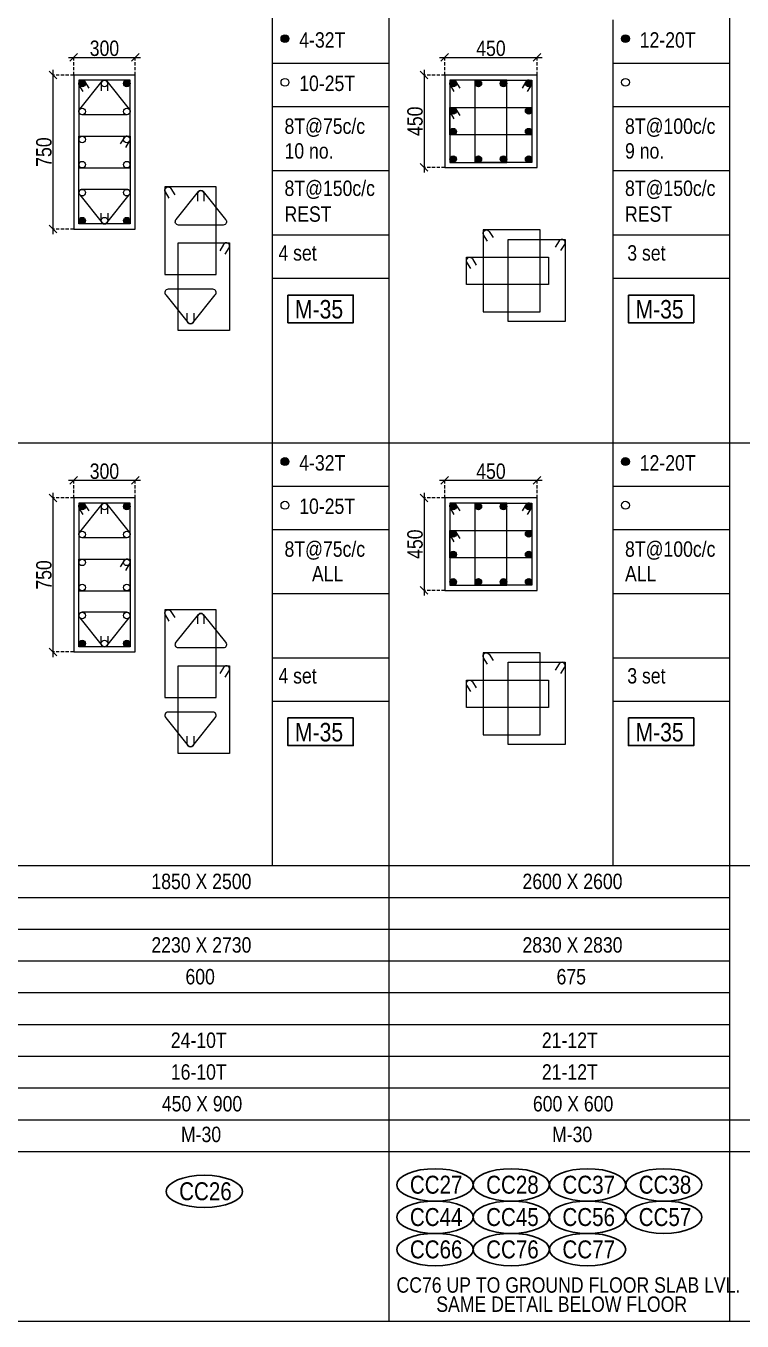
# Model space of a CAD drawing. Header units: millimetres. Extents: x 1112055 to 3390982, y -148532 to 766891.
# Drawn here: x 2626585 to 2640546, y 574628 to 599864 of the extents above; entities that cross this region are included whole.
import ezdxf
from ezdxf.enums import TextEntityAlignment as Align

# ---------------------------------------------------------------- set-up
doc = ezdxf.new("R2010")
doc.units = ezdxf.units.MM
doc.header["$PDMODE"] = 35
doc.header["$PDSIZE"] = -25
doc.linetypes.add('DASHED2', pattern=[0.375, 0.25, -0.125])
doc.linetypes.add('Hidden', pattern=[9.525, 6.35, -3.175])
for name, color, linetype, lineweight in [('B COL. SIZE DIM', 220, 'Continuous', 25), ('B COLSCH', 204, 'Continuous', 20), ('B COLUMN', 1, 'Hidden', 9), ('B STEEL', 34, 'Continuous', 15)]:
    doc.layers.add(name, color=color, linetype=linetype, lineweight=lineweight)
doc.layers.add('B TEXT', color=7, linetype='Continuous')
doc.styles.add('dim inside', font='romans.shx', dxfattribs={"width": 0.8, "height": 125})
doc.styles.add('SWINC', font='swissc.ttf')
doc.dimstyles.new('dim inside', dxfattribs={"dimtxt": 125, "dimasz": 100, "dimexe": 0, "dimexo": 0, "dimgap": 10, "dimtad": 0, "dimdec": 0, "dimzin": 0, "dimdsep": 46, "dimtxsty": 'dim inside', "dimblk": 'SMALL', "dimcen": 0.09, "dimadec": 0, "dimazin": 0, "dimtfac": 1, "dimtdec": 0, "dimtofl": 0, "dimtmove": 0, "dimatfit": 3, "dimfxl": 1, "dimtolj": 1, "dimtzin": 0, "dimarcsym": 2})

# ---------------------------------------------------------------- blocks, each defined once
blk = doc.blocks.new('_Oblique')
at = {"color": 0, "linetype": 'ByBlock', "lineweight": -2}
blk.add_line((-0.5, -0.5), (0.5, 0.5), dxfattribs=at)
blk = doc.blocks.new('*D5329')
at = {"layer": 'B COL. SIZE DIM', "color": 250, "lineweight": 9, "ltscale": 250, "transparency": 16777216}
blk.add_line((2627416, 591011), (2628816, 591011), dxfattribs=at)
at = {"layer": 'B COL. SIZE DIM', "color": 250, "linetype": 'DASHED2', "lineweight": 9, "ltscale": 250, "transparency": 16777216}
for p, q in [((2627516, 590666), (2627516, 591011)), ((2628716, 590666), (2628716, 591011))]:
    blk.add_line(p, q, dxfattribs=at)
at = {"layer": 'Defpoints', "color": 0, "lineweight": 40, "transparency": 16777216}
for p in [(2628716, 591011), (2627516, 590666), (2628716, 590666)]:
    blk.add_point(p, dxfattribs=at)
at = {"layer": 'B COL. SIZE DIM', "color": 250, "lineweight": 9, "transparency": 16777216, "xscale": 150, "yscale": 150, "zscale": 150, "rotation": 180}
blk.add_blockref('_Oblique', (2627516, 591011), dxfattribs=at)
at = {"layer": 'B COL. SIZE DIM', "color": 250, "lineweight": 9, "transparency": 16777216, "xscale": 150, "yscale": 150, "zscale": 150}
blk.add_blockref('_Oblique', (2628716, 591011), dxfattribs=at)
at = {"layer": 'B COL. SIZE DIM', "color": 6, "transparency": 16777216, "insert": (2628116, 591186), "char_height": 300, "attachment_point": 5, "style": 'SWINC'}
blk.add_mtext('\\A1;300', dxfattribs=at)
blk = doc.blocks.new('*D5330')
at = {"layer": 'B COL. SIZE DIM', "color": 250, "lineweight": 9, "ltscale": 250, "transparency": 16777216}
blk.add_line((2627112, 590766), (2627112, 587566), dxfattribs=at)
at = {"layer": 'B COL. SIZE DIM', "color": 250, "linetype": 'DASHED2', "lineweight": 9, "ltscale": 250, "transparency": 16777216}
for p, q in [((2627516, 590666), (2627112, 590666)), ((2627516, 587666), (2627112, 587666))]:
    blk.add_line(p, q, dxfattribs=at)
at = {"layer": 'Defpoints', "color": 0, "lineweight": 40, "transparency": 16777216}
for p in [(2627516, 590666), (2627112, 587666), (2627516, 587666)]:
    blk.add_point(p, dxfattribs=at)
at = {"layer": 'B COL. SIZE DIM', "color": 250, "lineweight": 9, "transparency": 16777216, "xscale": 150, "yscale": 150, "zscale": 150}
for p, rotation in [((2627112, 590666), 90), ((2627112, 587666), 270)]:
    blk.add_blockref('_Oblique', p, dxfattribs=dict(at, rotation=rotation))
at = {"layer": 'B COL. SIZE DIM', "color": 6, "transparency": 16777216, "insert": (2626937, 589166), "char_height": 300, "attachment_point": 5, "rotation": 90, "style": 'SWINC'}
blk.add_mtext('\\A1;750', dxfattribs=at)
blk = doc.blocks.new('*D5331')
at = {"layer": 'B COL. SIZE DIM', "color": 250, "lineweight": 9, "ltscale": 250, "transparency": 16777216}
blk.add_line((2627416, 599251), (2628816, 599251), dxfattribs=at)
at = {"layer": 'B COL. SIZE DIM', "color": 250, "linetype": 'DASHED2', "lineweight": 9, "ltscale": 250, "transparency": 16777216}
for p, q in [((2627516, 598906), (2627516, 599251)), ((2628716, 598906), (2628716, 599251))]:
    blk.add_line(p, q, dxfattribs=at)
at = {"layer": 'Defpoints', "color": 0, "lineweight": 40, "transparency": 16777216}
for p in [(2628716, 599251), (2627516, 598906), (2628716, 598906)]:
    blk.add_point(p, dxfattribs=at)
at = {"layer": 'B COL. SIZE DIM', "color": 250, "lineweight": 9, "transparency": 16777216, "xscale": 150, "yscale": 150, "zscale": 150, "rotation": 180}
blk.add_blockref('_Oblique', (2627516, 599251), dxfattribs=at)
at = {"layer": 'B COL. SIZE DIM', "color": 250, "lineweight": 9, "transparency": 16777216, "xscale": 150, "yscale": 150, "zscale": 150}
blk.add_blockref('_Oblique', (2628716, 599251), dxfattribs=at)
at = {"layer": 'B COL. SIZE DIM', "color": 6, "transparency": 16777216, "insert": (2628116, 599426), "char_height": 300, "attachment_point": 5, "style": 'SWINC'}
blk.add_mtext('\\A1;300', dxfattribs=at)
blk = doc.blocks.new('*D5332')
at = {"layer": 'B COL. SIZE DIM', "color": 250, "lineweight": 9, "ltscale": 250, "transparency": 16777216}
blk.add_line((2627112, 599006), (2627112, 595806), dxfattribs=at)
at = {"layer": 'B COL. SIZE DIM', "color": 250, "linetype": 'DASHED2', "lineweight": 9, "ltscale": 250, "transparency": 16777216}
for p, q in [((2627516, 598906), (2627112, 598906)), ((2627516, 595906), (2627112, 595906))]:
    blk.add_line(p, q, dxfattribs=at)
at = {"layer": 'Defpoints', "color": 0, "lineweight": 40, "transparency": 16777216}
for p in [(2627516, 598906), (2627112, 595906), (2627516, 595906)]:
    blk.add_point(p, dxfattribs=at)
at = {"layer": 'B COL. SIZE DIM', "color": 250, "lineweight": 9, "transparency": 16777216, "xscale": 150, "yscale": 150, "zscale": 150}
for p, rotation in [((2627112, 598906), 90), ((2627112, 595906), 270)]:
    blk.add_blockref('_Oblique', p, dxfattribs=dict(at, rotation=rotation))
at = {"layer": 'B COL. SIZE DIM', "color": 6, "transparency": 16777216, "insert": (2626937, 597406), "char_height": 300, "attachment_point": 5, "rotation": 90, "style": 'SWINC'}
blk.add_mtext('\\A1;750', dxfattribs=at)
blk = doc.blocks.new('*D5341')
at = {"layer": 'B COL. SIZE DIM', "color": 250, "lineweight": 9, "ltscale": 250, "transparency": 16777216}
blk.add_line((2634650, 591011), (2636650, 591011), dxfattribs=at)
at = {"layer": 'B COL. SIZE DIM', "color": 250, "linetype": 'DASHED2', "lineweight": 9, "ltscale": 250, "transparency": 16777216}
for p, q in [((2634750, 590666), (2634750, 591011)), ((2636550, 590666), (2636550, 591011))]:
    blk.add_line(p, q, dxfattribs=at)
at = {"layer": 'Defpoints', "color": 0, "lineweight": 40, "transparency": 16777216}
for p in [(2636550, 591011), (2634750, 590666), (2636550, 590666)]:
    blk.add_point(p, dxfattribs=at)
at = {"layer": 'B COL. SIZE DIM', "color": 250, "lineweight": 9, "transparency": 16777216, "xscale": 150, "yscale": 150, "zscale": 150, "rotation": 180}
blk.add_blockref('_Oblique', (2634750, 591011), dxfattribs=at)
at = {"layer": 'B COL. SIZE DIM', "color": 250, "lineweight": 9, "transparency": 16777216, "xscale": 150, "yscale": 150, "zscale": 150}
blk.add_blockref('_Oblique', (2636550, 591011), dxfattribs=at)
at = {"layer": 'B COL. SIZE DIM', "color": 6, "transparency": 16777216, "insert": (2635650, 591186), "char_height": 300, "attachment_point": 5, "style": 'SWINC'}
blk.add_mtext('\\A1;450', dxfattribs=at)
blk = doc.blocks.new('*D5342')
at = {"layer": 'B COL. SIZE DIM', "color": 250, "lineweight": 9, "ltscale": 250, "transparency": 16777216}
blk.add_line((2634346, 590766), (2634346, 588766), dxfattribs=at)
at = {"layer": 'B COL. SIZE DIM', "color": 250, "linetype": 'DASHED2', "lineweight": 9, "ltscale": 250, "transparency": 16777216}
for p, q in [((2634750, 590666), (2634346, 590666)), ((2634750, 588866), (2634346, 588866))]:
    blk.add_line(p, q, dxfattribs=at)
at = {"layer": 'Defpoints', "color": 0, "lineweight": 40, "transparency": 16777216}
for p in [(2634750, 590666), (2634346, 588866), (2634750, 588866)]:
    blk.add_point(p, dxfattribs=at)
at = {"layer": 'B COL. SIZE DIM', "color": 250, "lineweight": 9, "transparency": 16777216, "xscale": 150, "yscale": 150, "zscale": 150}
for p, rotation in [((2634346, 590666), 90), ((2634346, 588866), 270)]:
    blk.add_blockref('_Oblique', p, dxfattribs=dict(at, rotation=rotation))
at = {"layer": 'B COL. SIZE DIM', "color": 6, "transparency": 16777216, "insert": (2634171, 589766), "char_height": 300, "attachment_point": 5, "rotation": 90, "style": 'SWINC'}
blk.add_mtext('\\A1;450', dxfattribs=at)
blk = doc.blocks.new('*D5343')
at = {"layer": 'B COL. SIZE DIM', "color": 250, "lineweight": 9, "ltscale": 250, "transparency": 16777216}
blk.add_line((2634650, 599251), (2636650, 599251), dxfattribs=at)
at = {"layer": 'B COL. SIZE DIM', "color": 250, "linetype": 'DASHED2', "lineweight": 9, "ltscale": 250, "transparency": 16777216}
for p, q in [((2634750, 598906), (2634750, 599251)), ((2636550, 598906), (2636550, 599251))]:
    blk.add_line(p, q, dxfattribs=at)
at = {"layer": 'Defpoints', "color": 0, "lineweight": 40, "transparency": 16777216}
for p in [(2636550, 599251), (2634750, 598906), (2636550, 598906)]:
    blk.add_point(p, dxfattribs=at)
at = {"layer": 'B COL. SIZE DIM', "color": 250, "lineweight": 9, "transparency": 16777216, "xscale": 150, "yscale": 150, "zscale": 150, "rotation": 180}
blk.add_blockref('_Oblique', (2634750, 599251), dxfattribs=at)
at = {"layer": 'B COL. SIZE DIM', "color": 250, "lineweight": 9, "transparency": 16777216, "xscale": 150, "yscale": 150, "zscale": 150}
blk.add_blockref('_Oblique', (2636550, 599251), dxfattribs=at)
at = {"layer": 'B COL. SIZE DIM', "color": 6, "transparency": 16777216, "insert": (2635650, 599426), "char_height": 300, "attachment_point": 5, "style": 'SWINC'}
blk.add_mtext('\\A1;450', dxfattribs=at)
blk = doc.blocks.new('*D5344')
at = {"layer": 'B COL. SIZE DIM', "color": 250, "lineweight": 9, "ltscale": 250, "transparency": 16777216}
blk.add_line((2634346, 599006), (2634346, 597006), dxfattribs=at)
at = {"layer": 'B COL. SIZE DIM', "color": 250, "linetype": 'DASHED2', "lineweight": 9, "ltscale": 250, "transparency": 16777216}
for p, q in [((2634750, 598906), (2634346, 598906)), ((2634750, 597106), (2634346, 597106))]:
    blk.add_line(p, q, dxfattribs=at)
at = {"layer": 'Defpoints', "color": 0, "lineweight": 40, "transparency": 16777216}
for p in [(2634750, 598906), (2634346, 597106), (2634750, 597106)]:
    blk.add_point(p, dxfattribs=at)
at = {"layer": 'B COL. SIZE DIM', "color": 250, "lineweight": 9, "transparency": 16777216, "xscale": 150, "yscale": 150, "zscale": 150}
for p, rotation in [((2634346, 598906), 90), ((2634346, 597106), 270)]:
    blk.add_blockref('_Oblique', p, dxfattribs=dict(at, rotation=rotation))
at = {"layer": 'B COL. SIZE DIM', "color": 6, "transparency": 16777216, "insert": (2634171, 598006), "char_height": 300, "attachment_point": 5, "rotation": 90, "style": 'SWINC'}
blk.add_mtext('\\A1;450', dxfattribs=at)

msp = doc.modelspace()

# ---------------------------------------------------------------- hatches: boundary and pattern name
at = {"layer": 'B STEEL', "lineweight": 9, "ltscale": 0.5}
h = msp.add_hatch(color=34, dxfattribs=at)
edge = h.paths.add_edge_path()
edge.add_arc((2631634.4, 599614.8), 76.8, 0, 360)
h = msp.add_hatch(color=34, dxfattribs=at)
edge = h.paths.add_edge_path()
edge.add_arc((2638272.1, 599614.8), 76.8, 0, 360)
h = msp.add_hatch(color=34, dxfattribs=at)
edge = h.paths.add_edge_path()
edge.add_arc((2627680.1, 598741.7), 64, 0, 360)
h = msp.add_hatch(color=34, dxfattribs=at)
edge = h.paths.add_edge_path()
edge.add_arc((2628552, 598741.7), 64, 180, 540, ccw=False)
h = msp.add_hatch(color=34, dxfattribs=at)
edge = h.paths.add_edge_path()
edge.add_arc((2634913.6, 598741.7), 64, 0, 360)
at = {"layer": 'B STEEL'}
h = msp.add_hatch(color=34, dxfattribs=at)
edge = h.paths.add_edge_path()
edge.add_arc((2635404.3, 598741.7), 64, 0, 360)
h = msp.add_hatch(color=34, dxfattribs=at)
edge = h.paths.add_edge_path()
edge.add_arc((2635894.9, 598741.7), 64, 0, 360)
at = {"layer": 'B STEEL', "lineweight": 9, "ltscale": 0.5}
h = msp.add_hatch(color=34, dxfattribs=at)
edge = h.paths.add_edge_path()
edge.add_arc((2636385.6, 598741.7), 64, 180, 540, ccw=False)
at = {"layer": 'B STEEL'}
h = msp.add_hatch(color=34, dxfattribs=at)
edge = h.paths.add_edge_path()
edge.add_arc((2634913.6, 598207.3), 64, 0, 360)
h = msp.add_hatch(color=34, dxfattribs=at)
edge = h.paths.add_edge_path()
edge.add_arc((2636385.6, 598207.3), 64, 0, 360)
h = msp.add_hatch(color=34, dxfattribs=at)
edge = h.paths.add_edge_path()
edge.add_arc((2634913.6, 597804.1), 64, 0, 360)
h = msp.add_hatch(color=34, dxfattribs=at)
edge = h.paths.add_edge_path()
edge.add_arc((2636385.6, 597804.1), 64, 0, 360)
at = {"layer": 'B STEEL', "lineweight": 9, "ltscale": 0.5}
h = msp.add_hatch(color=34, dxfattribs=at)
edge = h.paths.add_edge_path()
edge.add_arc((2634913.6, 597269.7), 64, 0, 360, ccw=False)
at = {"layer": 'B STEEL'}
h = msp.add_hatch(color=34, dxfattribs=at)
edge = h.paths.add_edge_path()
edge.add_arc((2635404.3, 597269.7), 64, 0, 360)
h = msp.add_hatch(color=34, dxfattribs=at)
edge = h.paths.add_edge_path()
edge.add_arc((2635894.9, 597269.7), 64, 0, 360)
at = {"layer": 'B STEEL', "lineweight": 9, "ltscale": 0.5}
h = msp.add_hatch(color=34, dxfattribs=at)
edge = h.paths.add_edge_path()
edge.add_arc((2636385.6, 597269.7), 64, -180, 180)
h = msp.add_hatch(color=34, dxfattribs=at)
edge = h.paths.add_edge_path()
edge.add_arc((2627680.1, 596069.7), 64, 0, 360, ccw=False)
h = msp.add_hatch(color=34, dxfattribs=at)
edge = h.paths.add_edge_path()
edge.add_arc((2628552, 596069.7), 64, -180, 180)
h = msp.add_hatch(color=34, dxfattribs=at)
edge = h.paths.add_edge_path()
edge.add_arc((2631634.4, 591375), 76.8, 0, 360)
h = msp.add_hatch(color=34, dxfattribs=at)
edge = h.paths.add_edge_path()
edge.add_arc((2638272.1, 591375), 76.8, 0, 360)
h = msp.add_hatch(color=34, dxfattribs=at)
edge = h.paths.add_edge_path()
edge.add_arc((2627680.1, 590501.8), 64, 0, 360)
h = msp.add_hatch(color=34, dxfattribs=at)
edge = h.paths.add_edge_path()
edge.add_arc((2628552, 590501.8), 64, 180, 540, ccw=False)
at = {"layer": 'B STEEL'}
h = msp.add_hatch(color=34, dxfattribs=at)
edge = h.paths.add_edge_path()
edge.add_arc((2634913.6, 590501.8), 64, 0, 360)
h = msp.add_hatch(color=34, dxfattribs=at)
edge = h.paths.add_edge_path()
edge.add_arc((2635404.3, 590501.8), 64, 0, 360)
h = msp.add_hatch(color=34, dxfattribs=at)
edge = h.paths.add_edge_path()
edge.add_arc((2635894.9, 590501.8), 64, 0, 360)
at = {"layer": 'B STEEL', "lineweight": 9, "ltscale": 0.5}
h = msp.add_hatch(color=34, dxfattribs=at)
edge = h.paths.add_edge_path()
edge.add_arc((2636385.6, 590501.8), 64, 180, 540, ccw=False)
at = {"layer": 'B STEEL'}
h = msp.add_hatch(color=34, dxfattribs=at)
edge = h.paths.add_edge_path()
edge.add_arc((2634913.6, 589967.4), 64, 0, 360)
h = msp.add_hatch(color=34, dxfattribs=at)
edge = h.paths.add_edge_path()
edge.add_arc((2636385.6, 589967.4), 64, 0, 360)
h = msp.add_hatch(color=34, dxfattribs=at)
edge = h.paths.add_edge_path()
edge.add_arc((2634913.6, 589564.2), 64, 0, 360)
h = msp.add_hatch(color=34, dxfattribs=at)
edge = h.paths.add_edge_path()
edge.add_arc((2636385.6, 589564.2), 64, 0, 360)
at = {"layer": 'B STEEL', "lineweight": 9, "ltscale": 0.5}
h = msp.add_hatch(color=34, dxfattribs=at)
edge = h.paths.add_edge_path()
edge.add_arc((2634913.6, 589029.9), 64, 0, 360, ccw=False)
at = {"layer": 'B STEEL'}
h = msp.add_hatch(color=34, dxfattribs=at)
edge = h.paths.add_edge_path()
edge.add_arc((2635404.3, 589029.9), 64, 0, 360)
h = msp.add_hatch(color=34, dxfattribs=at)
edge = h.paths.add_edge_path()
edge.add_arc((2635894.9, 589029.9), 64, 0, 360)
at = {"layer": 'B STEEL', "lineweight": 9, "ltscale": 0.5}
h = msp.add_hatch(color=34, dxfattribs=at)
edge = h.paths.add_edge_path()
edge.add_arc((2636385.6, 589029.9), 64, -180, 180)
h = msp.add_hatch(color=34, dxfattribs=at)
edge = h.paths.add_edge_path()
edge.add_arc((2627680.1, 587829.9), 64, 0, 360, ccw=False)
h = msp.add_hatch(color=34, dxfattribs=at)
edge = h.paths.add_edge_path()
edge.add_arc((2628552, 587829.9), 64, -180, 180)

# ---------------------------------------------------------------- linework, layer by layer
at = {"layer": 'B COLSCH', "color": 250, "lineweight": 0}
for p, q in [((2633662.5, 649422.2), (2633662.5, 574628.3)), ((2640300.2, 649422.2), (2640300.2, 574628.3)), ((2631388.2, 632942.5), (2631388.2, 583503.5)), ((2638025.9, 599983.1), (2638025.9, 583503.5)), ((2631388.2, 599138.2), (2633662.5, 599138.2)), ((2638025.9, 599138.2), (2640300.2, 599138.2)), ((2631388.2, 598293.2), (2633662.5, 598293.2)), ((2638025.9, 598293.2), (2640300.2, 598293.2)), ((2631388.2, 597043.4), (2633662.5, 597043.4)), ((2638025.9, 597043.4), (2640300.2, 597043.4)), ((2631388.2, 595793.6), (2633662.5, 595793.6)), ((2638025.9, 595793.6), (2640300.2, 595793.6)), ((2631388.2, 594948.6), (2633662.5, 594948.6)), ((2638025.9, 594948.6), (2640300.2, 594948.6)), ((2487307.1, 591743.3), (2667535.6, 591743.3)), ((2631388.2, 590898.3), (2633662.5, 590898.3)), ((2638025.9, 590898.3), (2640300.2, 590898.3)), ((2631388.2, 590053.3), (2633662.5, 590053.3)), ((2638025.9, 590053.3), (2640300.2, 590053.3)), ((2631388.2, 588803.5), (2633662.5, 588803.5)), ((2638025.9, 588803.5), (2640300.2, 588803.5)), ((2631388.2, 587553.8), (2633662.5, 587553.8)), ((2638025.9, 587553.8), (2640300.2, 587553.8)), ((2631388.2, 586708.8), (2633662.5, 586708.8)), ((2638025.9, 586708.8), (2640300.2, 586708.8)), ((2487307.1, 583503.5), (2667535.6, 583503.5)), ((2619195.5, 582884.6), (2640300.2, 582884.6)), ((2619195.5, 582265.7), (2640300.2, 582265.7)), ((2619195.5, 581646.9), (2640300.2, 581646.9)), ((2619195.5, 581028), (2640300.2, 581028)), ((2619195.5, 580409.1), (2640300.2, 580409.1)), ((2619195.5, 579790.3), (2640300.2, 579790.3)), ((2619195.5, 579171.4), (2640300.2, 579171.4)), ((2487307.1, 578552.6), (2667535.6, 578552.6)), ((2487307.1, 577933.7), (2667535.6, 577933.7)), ((2487307.1, 574628.3), (2667535.6, 574628.3))]:
    msp.add_line(p, q, dxfattribs=at)
at = {"layer": 'B COLUMN', "color": 1, "linetype": 'ByBlock', "lineweight": 20}
for points in [[(2627516.1, 595905.7), (2628716.1, 595905.7), (2628716.1, 598905.7), (2627516.1, 598905.7)], [(2634749.6, 597105.7), (2636549.6, 597105.7), (2636549.6, 598905.7), (2634749.6, 598905.7)], [(2627516.1, 587665.8), (2628716.1, 587665.8), (2628716.1, 590665.8), (2627516.1, 590665.8)], [(2634749.6, 588865.8), (2636549.6, 588865.8), (2636549.6, 590665.8), (2634749.6, 590665.8)]]:
    msp.add_lwpolyline(points, close=True, dxfattribs=at)
at = {"layer": 'B STEEL', "color": 34, "lineweight": 9, "ltscale": 0.5}
for points in [[(2627616.1, 597096.3), (2628616.1, 597096.3), (2628616.1, 598805.7), (2627616.1, 598805.7)], [(2634849.6, 597205.7), (2635959, 597205.7), (2635959, 598805.7), (2634849.6, 598805.7)], [(2636449.6, 597205.7), (2635340.3, 597205.7), (2635340.3, 598805.7), (2636449.6, 598805.7)], [(2634849.6, 598271.3), (2636449.6, 598271.3), (2636449.6, 597740.1), (2634849.6, 597740.1)], [(2627616.1, 597715), (2628616.1, 597715), (2628616.1, 596005.7), (2627616.1, 596005.7)], [(2629293.4, 595017.3), (2630293.4, 595017.3), (2630293.4, 596726.6), (2629293.4, 596726.6)], [(2635497.7, 594290), (2636607, 594290), (2636607, 595890), (2635497.7, 595890)], [(2629556, 595636), (2630556, 595636), (2630556, 593926.6), (2629556, 593926.6)], [(2637097.7, 594104.4), (2635988.3, 594104.4), (2635988.3, 595704.4), (2637097.7, 595704.4)], [(2635171.8, 595355.6), (2636771.8, 595355.6), (2636771.8, 594824.4), (2635171.8, 594824.4)], [(2627616.1, 588856.5), (2628616.1, 588856.5), (2628616.1, 590565.8), (2627616.1, 590565.8)], [(2634849.6, 588965.8), (2635959, 588965.8), (2635959, 590565.8), (2634849.6, 590565.8)], [(2636449.6, 588965.8), (2635340.3, 588965.8), (2635340.3, 590565.8), (2636449.6, 590565.8)], [(2634849.6, 590031.4), (2636449.6, 590031.4), (2636449.6, 589500.2), (2634849.6, 589500.2)], [(2627616.1, 589475.2), (2628616.1, 589475.2), (2628616.1, 587765.8), (2627616.1, 587765.8)], [(2629293.4, 586777.4), (2630293.4, 586777.4), (2630293.4, 588486.8), (2629293.4, 588486.8)], [(2635497.7, 586050.1), (2636607, 586050.1), (2636607, 587650.1), (2635497.7, 587650.1)], [(2629556, 587396.1), (2630556, 587396.1), (2630556, 585686.8), (2629556, 585686.8)], [(2637097.7, 585864.5), (2635988.3, 585864.5), (2635988.3, 587464.5), (2637097.7, 587464.5)], [(2635171.8, 587115.7), (2636771.8, 587115.7), (2636771.8, 586584.5), (2635171.8, 586584.5)]]:
    msp.add_lwpolyline(points, close=True, dxfattribs=at)
for points in [[(2627700.3, 598586.6), (2627625.6, 598708.1, -1), (2627734.6, 598775.2), (2627809.4, 598653.7)], [(2628180.1, 598599), (2628180.1, 598741.7, 1), (2628052, 598741.7), (2628052, 598599)], [(2634933.9, 598586.6), (2634859.1, 598708.1, -1), (2634968.2, 598775.2), (2635042.9, 598653.7)], [(2636365.3, 598586.6), (2636440.1, 598708.1, 1), (2636331.1, 598775.2), (2636256.3, 598653.7)], [(2634933.9, 598052.2), (2634859.1, 598173.7, -1), (2634968.2, 598240.8), (2635042.9, 598119.3)], [(2628531.8, 597496), (2628606.6, 597617.4, 1), (2628497.5, 597684.6), (2628422.8, 597563.1)], [(2629377.7, 596507.6), (2629302.9, 596629, -1), (2629411.9, 596696.1), (2629486.7, 596574.7)], [(2630060.6, 596450.6), (2630060.6, 596593.3, 1), (2629932.5, 596593.3), (2629932.5, 596450.6)], [(2628180.1, 596212.3), (2628180.1, 596069.7, -1), (2628052, 596069.7), (2628052, 596212.3)], [(2635581.9, 595670.9), (2635507.2, 595792.4, -1), (2635616.2, 595859.5), (2635691, 595738)], [(2630471.8, 595416.9), (2630546.5, 595538.4, 1), (2630437.5, 595605.5), (2630362.7, 595484)], [(2637013.4, 595485.3), (2637088.2, 595606.8, 1), (2636979.1, 595673.9), (2636904.4, 595552.4)], [(2635256.1, 595136.5), (2635181.3, 595258, -1), (2635290.4, 595325.1), (2635365.1, 595203.6)], [(2629857.4, 594266.8), (2629857.4, 594124.2, -1), (2629729.4, 594124.2), (2629729.4, 594266.8)], [(2627700.3, 590346.8), (2627625.6, 590468.3, -1), (2627734.6, 590535.4), (2627809.4, 590413.9)], [(2628180.1, 590359.2), (2628180.1, 590501.8, 1), (2628052, 590501.8), (2628052, 590359.2)], [(2634933.9, 590346.8), (2634859.1, 590468.3, -1), (2634968.2, 590535.4), (2635042.9, 590413.9)], [(2636365.3, 590346.8), (2636440.1, 590468.3, 1), (2636331.1, 590535.4), (2636256.3, 590413.9)], [(2634933.9, 589812.4), (2634859.1, 589933.9, -1), (2634968.2, 590001), (2635042.9, 589879.5)], [(2628531.8, 589256.1), (2628606.6, 589377.6, 1), (2628497.5, 589444.7), (2628422.8, 589323.2)], [(2629377.7, 588267.7), (2629302.9, 588389.2, -1), (2629411.9, 588456.3), (2629486.7, 588334.8)], [(2630060.6, 588210.8), (2630060.6, 588353.4, 1), (2629932.5, 588353.4), (2629932.5, 588210.8)], [(2628180.1, 587972.5), (2628180.1, 587829.9, -1), (2628052, 587829.9), (2628052, 587972.5)], [(2635581.9, 587431.1), (2635507.2, 587552.6, -1), (2635616.2, 587619.7), (2635691, 587498.2)], [(2630471.8, 587177.1), (2630546.5, 587298.5, 1), (2630437.5, 587365.6), (2630362.7, 587244.2)], [(2637013.4, 587245.5), (2637088.2, 587366.9, 1), (2636979.1, 587434), (2636904.4, 587312.6)], [(2635256.1, 586896.7), (2635181.3, 587018.2, -1), (2635290.4, 587085.3), (2635365.1, 586963.8)], [(2629857.4, 586027), (2629857.4, 585884.4, -1), (2629729.4, 585884.4), (2629729.4, 586027)]]:
    msp.add_lwpolyline(points, format="xyb", dxfattribs=at)
for points in [[(2628161.3, 598787), (2628597.3, 598241.7, -0.6687154), (2628552, 598132.3), (2627680.1, 598132.3, -0.6687154), (2627634.9, 598241.7), (2628070.9, 598787, -0.4133445)], [(2628161.3, 596024.4), (2628597.3, 596569.7, 0.6687154), (2628552, 596679), (2627680.1, 596679, 0.6687154), (2627634.9, 596569.7), (2628070.9, 596024.4, 0.4133445)], [(2630041.8, 596638.6), (2630477.7, 596093.3, -0.6687154), (2630432.5, 595983.9), (2629560.6, 595983.9, -0.6687154), (2629515.4, 596093.3), (2629951.4, 596638.6, -0.4133445)], [(2629838.6, 594078.9), (2630274.6, 594624.2, 0.6687154), (2630229.4, 594733.6), (2629357.4, 594733.6, 0.6687154), (2629312.2, 594624.2), (2629748.2, 594078.9, 0.4133445)], [(2628161.3, 590547.1), (2628597.3, 590001.8, -0.6687154), (2628552, 589892.5), (2627680.1, 589892.5, -0.6687154), (2627634.9, 590001.8), (2628070.9, 590547.1, -0.4133445)], [(2628161.3, 587784.5), (2628597.3, 588329.8, 0.6687154), (2628552, 588439.2), (2627680.1, 588439.2, 0.6687154), (2627634.9, 588329.8), (2628070.9, 587784.5, 0.4133445)], [(2630041.8, 588398.8), (2630477.7, 587853.5, -0.6687154), (2630432.5, 587744.1), (2629560.6, 587744.1, -0.6687154), (2629515.4, 587853.5), (2629951.4, 588398.8, -0.4133445)], [(2629838.6, 585839), (2630274.6, 586384.4, 0.6687154), (2630229.4, 586493.7), (2629357.4, 586493.7, 0.6687154), (2629312.2, 586384.4), (2629748.2, 585839, 0.4133445)]]:
    msp.add_lwpolyline(points, format="xyb", close=True, dxfattribs=at)
for centre, radius in [((2631634.4, 599614.8), 76.8), ((2638272.1, 599614.8), 76.8), ((2631634.4, 598764.6), 76.8), ((2638272.1, 598764.6), 76.8), ((2627680.1, 598741.7), 64), ((2628116.1, 598741.7), 64), ((2628552, 598741.7), 64), ((2634913.6, 598741.7), 64), ((2635404.3, 598741.7), 64), ((2635894.9, 598741.7), 64), ((2636385.6, 598741.7), 64), ((2627680.1, 598196.3), 64), ((2628552, 598196.3), 64), ((2634913.6, 598207.3), 64), ((2636385.6, 598207.3), 64), ((2634913.6, 597804.1), 64), ((2636385.6, 597804.1), 64), ((2627680.1, 597651), 64), ((2628552, 597651), 64), ((2634913.6, 597269.7), 64), ((2635404.3, 597269.7), 64), ((2635894.9, 597269.7), 64), ((2636385.6, 597269.7), 64), ((2627680.1, 597160.3), 64), ((2628552, 597160.3), 64), ((2627680.1, 596615), 64), ((2628552, 596615), 64), ((2627680.1, 596069.7), 64), ((2628116.1, 596069.7), 64), ((2628552, 596069.7), 64), ((2631634.4, 591375), 76.8), ((2638272.1, 591375), 76.8), ((2627680.1, 590501.8), 64), ((2628116.1, 590501.8), 64), ((2628552, 590501.8), 64), ((2631634.4, 590524.7), 76.8), ((2634913.6, 590501.8), 64), ((2635404.3, 590501.8), 64), ((2635894.9, 590501.8), 64), ((2636385.6, 590501.8), 64), ((2638272.1, 590524.7), 76.8), ((2627680.1, 589956.5), 64), ((2628552, 589956.5), 64), ((2634913.6, 589967.4), 64), ((2636385.6, 589967.4), 64), ((2634913.6, 589564.2), 64), ((2636385.6, 589564.2), 64), ((2627680.1, 589411.2), 64), ((2628552, 589411.2), 64), ((2634913.6, 589029.9), 64), ((2635404.3, 589029.9), 64), ((2635894.9, 589029.9), 64), ((2636385.6, 589029.9), 64), ((2627680.1, 588920.5), 64), ((2628552, 588920.5), 64), ((2627680.1, 588375.2), 64), ((2628552, 588375.2), 64), ((2627680.1, 587829.9), 64), ((2628116.1, 587829.9), 64), ((2628552, 587829.9), 64)]:
    msp.add_circle(centre, radius, dxfattribs=at)
at = {"layer": 'B TEXT', "color": 1}
for points in [[(2631691.8, 594619.6), (2632966.4, 594619.6), (2632966.4, 594081.6), (2631691.8, 594081.6)], [(2638329.5, 594619.6), (2639604.1, 594619.6), (2639604.1, 594081.6), (2638329.5, 594081.6)], [(2631691.8, 586379.7), (2632966.4, 586379.7), (2632966.4, 585841.8), (2631691.8, 585841.8)], [(2638329.5, 586379.7), (2639604.1, 586379.7), (2639604.1, 585841.8), (2638329.5, 585841.8)]]:
    msp.add_lwpolyline(points, close=True, dxfattribs=at)
at = {"layer": 'B TEXT', "color": 250}
for centre in [(2630062.7, 577155), (2634560, 577282.9), (2636046.8, 577282.9), (2637533.7, 577282.9), (2639020.5, 577282.9), (2634560, 576652.8), (2636046.8, 576652.8), (2637533.7, 576652.8), (2639020.5, 576652.8), (2634560, 576022.7), (2637533.7, 576022.7)]:
    msp.add_ellipse(centre, major_axis=(743.4, 0), ratio=0.4237999, dxfattribs=at)
at = {"layer": 'B TEXT', "color": 3}
msp.add_ellipse((2636046.8, 576022.7), major_axis=(743.4, 0), ratio=0.4237999, dxfattribs=at)

# ---------------------------------------------------------------- texts
at = {"layer": 'B TEXT', "style": 'SWINC'}
for s, p in [('4-32T', (2631912.9, 599440.3)), ('12-20T', (2638550.6, 599440.3)), ('10-25T', (2631912.9, 598595.3)), ('8T@75c/c', (2631626, 597760.4)), ('8T@100c/c', (2638263.7, 597760.4)), ('10 no.', (2631626, 597278.7)), ('9 no.', (2638263.7, 597278.7)), ('8T@150c/c', (2631626, 596550.6)), ('8T@150c/c', (2638263.7, 596550.6)), ('REST', (2631626, 596048.2)), ('REST', (2638263.7, 596048.2)), ('4 set', (2631507.7, 595291.1)), ('3 set', (2638307.5, 595291.1)), ('4-32T', (2631912.9, 591200.4)), ('12-20T', (2638550.6, 591200.4)), ('10-25T', (2631912.9, 590355.4)), ('8T@75c/c', (2631626, 589520.6)), ('8T@100c/c', (2638263.7, 589520.6)), ('ALL', (2632160.8, 589038.8)), ('ALL', (2638263.7, 589038.8)), ('4 set', (2631507.7, 587051.3)), ('3 set', (2638307.5, 587051.3))]:
    msp.add_text(s, height=300, dxfattribs=at).set_placement(p)
at = {"layer": 'B TEXT', "color": 1, "style": 'SWINC'}
for p in [(2631829.2, 594055.1), (2638466.9, 594055.1), (2631829.2, 585815.2), (2638466.9, 585815.2)]:
    msp.add_text('M-35', height=360, dxfattribs=at).set_placement(p, align=Align.BOTTOM_LEFT)
at = {"layer": 'B TEXT', "style": 'SWINC'}
for s, p in [('1850 X 2500', (2629031.4, 582955.4)), ('2600 X 2600', (2636264.9, 582955.4)), ('2230 X 2730', (2629031.4, 581717.6)), ('2830 X 2830', (2636264.9, 581717.6)), ('600', (2629695.2, 581098.8)), ('675', (2636928.8, 581098.8)), ('24-10T', (2629410, 579861)), ('21-12T', (2636643.5, 579861)), ('16-10T', (2629410, 579242.2)), ('21-12T', (2636643.5, 579242.2)), ('450 X 900', (2629234.9, 578623.3)), ('600 X 600', (2636468.4, 578623.3)), ('M-30', (2629607.7, 578026)), ('M-30', (2636841.3, 578026)), ('CC76 UP TO GROUND FLOOR SLAB LVL.', (2633809.5, 575091.5)), ('SAME DETAIL BELOW FLOOR', (2634584.8, 574718.4))]:
    msp.add_text(s, height=300, dxfattribs=at).set_placement(p, align=Align.BOTTOM_LEFT)
at = {"layer": 'B TEXT', "color": 6, "style": 'SWINC'}
for s, p in [('CC27', (2634070, 577110.8)), ('CC28', (2635556.8, 577110.8)), ('CC37', (2637043.7, 577110.8)), ('CC38', (2638530.5, 577110.8)), ('CC26', (2629572.6, 576983)), ('CC44', (2634070, 576480.7)), ('CC45', (2635556.8, 576480.7)), ('CC56', (2637043.7, 576480.7)), ('CC57', (2638530.5, 576480.7)), ('CC66', (2634070, 575850.6)), ('CC77', (2637043.7, 575850.6))]:
    msp.add_text(s, height=350, dxfattribs=at).set_placement(p)
at = {"layer": 'B TEXT', "color": 3, "style": 'SWINC'}
msp.add_text('CC76', height=350, dxfattribs=at).set_placement((2635556.8, 575850.6))

# ---------------------------------------------------------------- dimensions: what is measured, and where the dimension line sits
at = {"layer": 'B COL. SIZE DIM', "color": 250, "ltscale": 250}
for base, p1, p2, picture, middle in [((2628716.1, 599250.6), (2627516.1, 598905.7), (2628716.1, 598905.7), '*D5331', (2628116.1, 599425.6)), ((2636549.6, 599250.6), (2634749.6, 598905.7), (2636549.6, 598905.7), '*D5343', (2635649.6, 599425.6)), ((2628716.1, 591010.8), (2627516.1, 590665.8), (2628716.1, 590665.8), '*D5329', (2628116.1, 591185.8)), ((2636549.6, 591010.8), (2634749.6, 590665.8), (2636549.6, 590665.8), '*D5341', (2635649.6, 591185.8))]:
    dim = msp.add_linear_dim(base=base, p1=p1, p2=p2, dimstyle='dim inside', override={"dimtxt": 300, "dimasz": 150, "dimgap": 25, "dimtad": 3, "dimlfac": 0.25, "dimtxsty": 'SWINC', "dimblk1": 'Oblique', "dimblk2": 'Oblique', "dimsah": 1, "dimdle": 100, "dimclrd": 250, "dimclre": 250, "dimclrt": 6, "dimfxl": 1000, "dimlwd": 9, "dimlwe": 9}, dxfattribs=at)
    dim.commit()
    dim.dimension.update_dxf_attribs({"geometry": picture, "text_midpoint": middle})
for base, p1, p2, picture, middle in [((2627112.2, 595905.7), (2627516.1, 598905.7), (2627516.1, 595905.7), '*D5332', (2626937.2, 597405.7)), ((2634345.7, 597105.7), (2634749.6, 598905.7), (2634749.6, 597105.7), '*D5344', (2634170.7, 598005.7)), ((2627112.2, 587665.8), (2627516.1, 590665.8), (2627516.1, 587665.8), '*D5330', (2626937.2, 589165.8)), ((2634345.7, 588865.8), (2634749.6, 590665.8), (2634749.6, 588865.8), '*D5342', (2634170.7, 589765.8))]:
    dim = msp.add_linear_dim(base=base, p1=p1, p2=p2, angle=90, dimstyle='dim inside', override={"dimtxt": 300, "dimasz": 150, "dimgap": 25, "dimtad": 3, "dimlfac": 0.25, "dimtxsty": 'SWINC', "dimblk1": 'Oblique', "dimblk2": 'Oblique', "dimsah": 1, "dimdle": 100, "dimclrd": 250, "dimclre": 250, "dimclrt": 6, "dimfxl": 1000, "dimlwd": 9, "dimlwe": 9}, dxfattribs=at)
    dim.commit()
    dim.dimension.update_dxf_attribs({"geometry": picture, "text_midpoint": middle})

doc.saveas('drawing.dxf')
